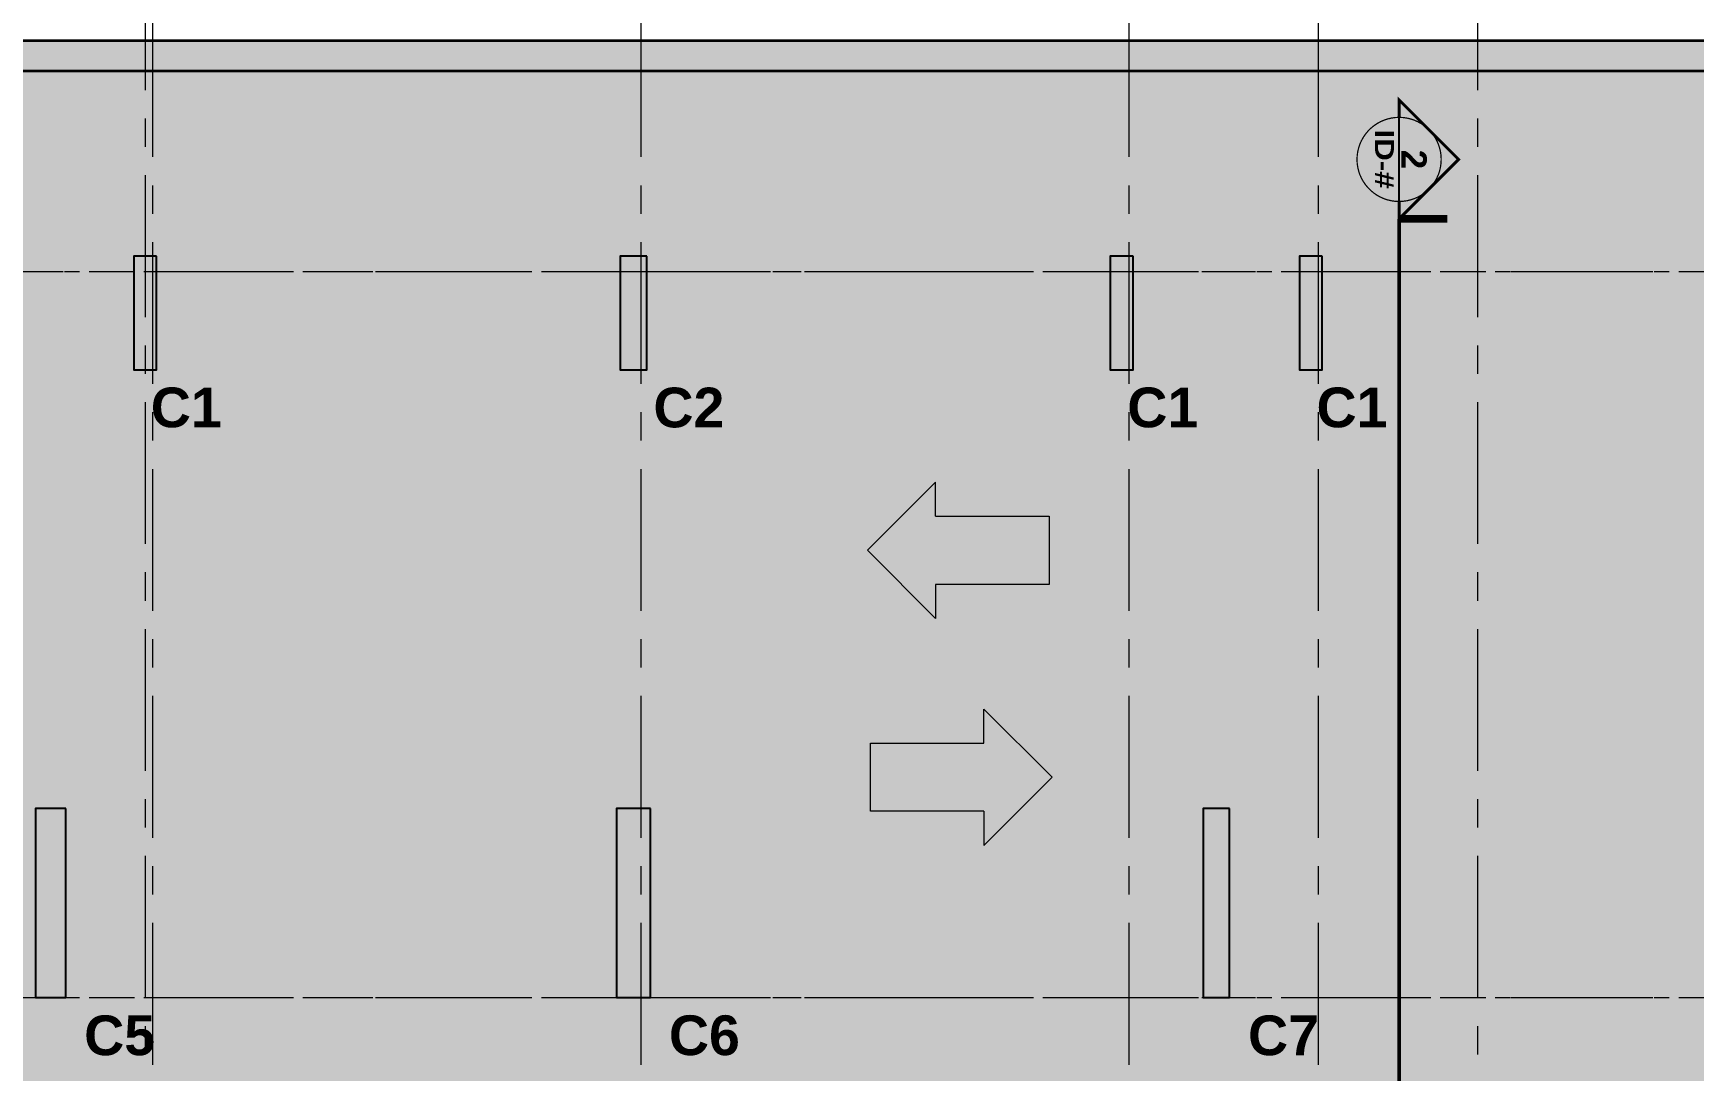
# Model space of a CAD drawing. Header units: millimetres. Extents: x -100356 to 314685, y 446 to 1273965.
# Drawn here: x 49712 to 71648, y 420892 to 434609 of the extents above; entities that cross this region are included whole.
import ezdxf
from ezdxf.enums import TextEntityAlignment as Align

# ---------------------------------------------------------------- set-up
doc = ezdxf.new("R2010")
doc.units = ezdxf.units.MM
for name, pattern in [('20180221 BF$0$Core - tb$0$HIDDEN', [0.375, 0.25, -0.125]), ('20180221 BF$0$HIDDEN', [0.375, 0.25, -0.125]), ('CENTER', [2, 1.25, -0.25, 0.25, -0.25]), ('DASHED', [0.75, 0.5, -0.25]), ('gf$0$CENTER2', [28.575, 19.05, -3.175, 3.175, -3.175]), ('gf$0$Kume - Grid Line', [10.5, 6, -1.25, 2, -1.25])]:
    doc.linetypes.add(name, pattern=pattern)
for name, color, linetype, lineweight in [('20180221 BF$0$@ color hatch', 7, 'Continuous', 13), ('20180221 BF$0$A-_ANOT----_A', 7, 'Continuous', 5), ('20180221 BF$0$b1$0$A-_WALL----_H', 1, 'Continuous', 18), ('20180221 BF$0$b1$0$Core - tb$0$A.Concrete', 7, 'Continuous', 35), ('A.Concrete', 7, 'Continuous', 25), ('gf$0$A.Axis', 251, 'gf$0$CENTER2', 13), ('LC.HA', 250, 'Continuous', 9), ('LGI', 250, 'CENTER', 9), ('luoicot', 30, 'Continuous', 13), ('TEXT', 6, 'Continuous', 20), ('Text 35', 250, 'Continuous', 15), ('TXT', 1, 'Continuous', 25)]:
    doc.layers.add(name, color=color, linetype=linetype, lineweight=lineweight)
doc.layers.add('NAM', color=3, linetype='Continuous')
doc.layers.add('STR', color=7, linetype='Continuous')
doc.styles.add('ARIAL', font='Font - TrueType - Arial Bold.ttf')
doc.styles.add('PSDG - Title', font='seguisb_0.ttf', dxfattribs={"height": 2.5})

# ---------------------------------------------------------------- blocks, each defined once
blk = doc.blocks.new('20180221 BF$0$KUME - Arrow dicrection vehicle - In-1669013-1st Basement')
at = {"layer": '20180221 BF$0$A-_ANOT----_A'}
for p, q in [((-3, 0), (0, 3)), ((0, 3), (3, 0)), ((-1.5, 0), (-3, 0)), ((-1.5, -5), (-1.5, 0)), ((1.5, 0), (3, 0)), ((1.5, 0), (1.5, -5)), ((1.5, -5), (-1.5, -5))]:
    blk.add_line(p, q, dxfattribs=at)
blk = doc.blocks.new('*U430')
h = blk.add_hatch(color=256)
h.paths.add_polyline_path([(0, 7.86), (-3.93, 3.93, -0.198912), (0, 5.56, -0.198912), (3.93, 3.93)])
h.paths.add_polyline_path([(3.93, 3.93, -0.198912), (5.56, 0), (7.86, 0)])
h.paths.add_polyline_path([(-3.93, 3.93), (-7.86, 0), (-5.56, 0, -0.198912)])
at = {"color": 1}
blk.add_line((5.56, 0), (-5.56, 0), dxfattribs=at)
for points, const_width in [([(-5.56, 0), (-7.86, 0), (0, 7.86), (7.86, 0), (5.56, 0)], 0.397), ([(7.86, 6.35), (7.86, 0)], 1)]:
    blk.add_lwpolyline(points, dxfattribs=dict(const_width=const_width))
at = {"const_width": 0.167}
blk.add_lwpolyline([(-5.56, 0, -0.414214), (0, 5.56, -0.414214), (5.56, 0, -0.414214), (0, -5.56, -0.414214), (-5.56, 0, -1.041379)], format="xyb", dxfattribs=at)
at = {"linetype": 'DASHED', "ltscale": 2, "const_width": 0.1}
blk.add_lwpolyline([(5.56, 0), (7.86, 0)], dxfattribs=at)
at = {"color": 2, "style": 'PSDG - Title'}
blk.add_attdef('#', text='', height=2.38, dxfattribs=at).set_placement((0, 1.98), align=Align.MIDDLE_CENTER)
at = {"color": 2, "style": 'PSDG - Title', "width": 0.998746}
blk.add_attdef('A100', text='', height=2.38, dxfattribs=at).set_placement((-3.97, -3.18), (3.97, -3.18), align=Align.FIT)
blk = doc.blocks.new('SECTION SYMBOL 2')
at = {"layer": 'TXT', "linetype": '20180221 BF$0$Core - tb$0$HIDDEN', "ltscale": 300, "const_width": 50}
blk.add_lwpolyline([(-1200, -31832), (-1200, 11798)], dxfattribs=at)
at = {"layer": 'TXT'}
ref = blk.add_blockref('*U430', (-1200, 12584), dxfattribs=dict(at, xscale=100, yscale=100, zscale=100, rotation=270))
ref.add_attrib('#', '2', dxfattribs={"layer": '0', "color": 2, "height": 333, "rotation": 270, "style": 'ARIAL'}).set_placement((-1002, 12584), align=Align.MIDDLE_CENTER)
ref.add_attrib('A100', 'ID-#', dxfattribs={"layer": '0', "color": 2, "height": 250, "rotation": 270, "style": 'ARIAL', "width": 1.186702}).set_placement((-1518, 12980), (-1518, 12197), align=Align.FIT)
blk = doc.blocks.new('X-GRID')
at = {"layer": 'LGI', "ltscale": 1500}
for p, q in [((-36550, -7272.6), (-36550, 49990.7)), ((-34450, 49486.8), (-34450, -7272.6)), ((-31950, 49486.8), (-31950, -7272.6)), ((-25500, 49486.8), (-25500, -7272.6)), ((-19050, 49486.8), (-19050, -7272.6)), ((-18950, -7272.6), (-18950, 20900)), ((5008.8, 9600), (-57318.6, 9600)), ((5008.8, 0), (-57318.6, 0))]:
    blk.add_line(p, q, dxfattribs=at)
blk = doc.blocks.new('A$C60262ED2')
at = {"layer": 'LC.HA'}
h = blk.add_hatch(color=256, dxfattribs=at)
h.dxf.hatch_style = 1
h.paths.add_polyline_path([(26509, 51684), (26209, 51684), (26209, 50184), (26509, 50184)])
h = blk.add_hatch(color=256, dxfattribs=at)
h.dxf.hatch_style = 1
h.paths.add_polyline_path([(32984, 51684), (32634, 51684), (32634, 50184), (32984, 50184)])
h = blk.add_hatch(color=256, dxfattribs=at)
h.dxf.hatch_style = 1
h.paths.add_polyline_path([(39409, 51684), (39109, 51684), (39109, 50184), (39409, 50184)])
h = blk.add_hatch(color=256, dxfattribs=at)
h.dxf.hatch_style = 1
h.paths.add_polyline_path([(41909, 51684), (41609, 51684), (41609, 50184), (41909, 50184)])
h = blk.add_hatch(color=256, dxfattribs=at)
h.dxf.hatch_style = 1
h.paths.add_polyline_path([(25309, 44384), (24909, 44384), (24909, 41884), (25309, 41884)])
h = blk.add_hatch(color=256, dxfattribs=at)
h.dxf.hatch_style = 1
h.paths.add_polyline_path([(33034, 44384), (32584, 44384), (32584, 41884), (33034, 41884)])
h = blk.add_hatch(color=256, dxfattribs=at)
h.dxf.hatch_style = 1
h.paths.add_polyline_path([(40684, 44384), (40334, 44384), (40334, 41884), (40684, 41884)])
at = {"layer": 'STR', "ltscale": 1000, "elevation": 0}
for points in [[(26509, 51684), (26209, 51684), (26209, 50184), (26509, 50184)], [(32984, 51684), (32634, 51684), (32634, 50184), (32984, 50184)], [(39409, 51684), (39109, 51684), (39109, 50184), (39409, 50184)], [(41909, 51684), (41609, 51684), (41609, 50184), (41909, 50184)], [(25309, 44384), (24909, 44384), (24909, 41884), (25309, 41884)], [(33034, 44384), (32584, 44384), (32584, 41884), (33034, 41884)], [(40684, 44384), (40334, 44384), (40334, 41884), (40684, 41884)]]:
    blk.add_lwpolyline(points, close=True, dxfattribs=at)
at = {"rotation": 180}
blk.add_blockref('X-GRID', (7409, 51484, 0), dxfattribs=at)
at = {"layer": 'Text 35', "ltscale": 1000, "style": 'ARIAL'}
for s, p in [('C1', (26433, 49424, 0)), ('C2', (33073, 49423, 0)), ('C1', (39333, 49424, 0)), ('C1', (41833, 49424, 0)), ('C5', (25553, 41123, 0)), ('C6', (33278, 41124, 0)), ('C7', (40928, 41123, 0))]:
    blk.add_text(s, height=525, dxfattribs=at).set_placement(p)
blk = doc.blocks.new('column')
at = {"layer": 'luoicot', "ltscale": 0.5}
blk.add_blockref('A$C60262ED2', (-47109, -40384, 0), dxfattribs=at)

msp = doc.modelspace()

# ---------------------------------------------------------------- hatches: boundary and pattern name
at = {"layer": '20180221 BF$0$b1$0$A-_WALL----_H'}
h = msp.add_hatch(color=250, dxfattribs=at)
h.paths.add_polyline_path([(29140.7, 434512.1), (83338.5, 434512.1), (84916, 423396.9), (115531.1, 430750.7), (117417.3, 424894.4), (137970.3, 431513.9), (139564.1, 426065.1), (145578.1, 405504.6), (84657.1, 398198), (86145.9, 385941.2), (37240.4, 385941.2), (37240.4, 407541.7), (31526.6, 407541.7), (29140.7, 409140.4)])
h.paths.add_polyline_path([(29540.7, 434112.1), (82991.2, 434112.1), (84581.7, 422905.2), (115264.1, 430275.2), (117159.2, 424391), (137701.8, 431007.1), (139180.2, 425952.8), (145061.6, 405845.5), (84211.7, 398547.4), (85694.4, 386341.2), (37640.4, 386341.2), (37640.4, 407941.7), (31648.3, 407941.7), (29540.7, 409353.9)], flags=16)
at = {"layer": 'NAM', "ltscale": 0.5}
h = msp.add_hatch(color=252, dxfattribs=at)
h.dxf.hatch_style = 1
edge = h.paths.add_edge_path()
edge.add_line((36240.7, 434112.1), (36240.7, 431459.6))
edge.add_line((36240.7, 431459.6), (42390.8, 431459.6))
edge.add_line((42390.8, 431459.6), (42390.8, 405094.2))
edge.add_line((42390.8, 405094.2), (42640, 405094.2))
edge.add_line((42640, 405094.2), (42640, 401359.6))
edge.add_arc((53140, 401359.6), 10500, 180, 270)
edge.add_line((53140, 390859.6), (66839, 390859.6))
edge.add_line((66839, 390859.6), (66839, 386341.2))
edge.add_line((66839, 386341.2), (85694.4, 386341.2))
edge.add_line((85694.4, 386341.2), (84211.7, 398547.4))
edge.add_line((84211.7, 398547.4), (136577.3, 404827.9))
edge.add_line((136577.3, 404827.9), (134545.8, 421787.7))
edge.add_line((134545.8, 421787.7), (126157.9, 420786.1))
edge.add_line((126157.9, 420786.1), (125778.7, 423952.2))
edge.add_line((125778.7, 423952.2), (131668.8, 426068.3))
edge.add_line((131668.8, 426068.3), (133999.6, 426347.5))
edge.add_line((133999.6, 426347.5), (133601.9, 429667.8))
edge.add_line((133601.9, 429667.8), (133596.4, 429684.9))
edge.add_line((133596.4, 429684.9), (117159.2, 424391))
edge.add_line((117159.2, 424391), (115264.1, 430275.2))
edge.add_line((115264.1, 430275.2), (84581.7, 422905.2))
edge.add_line((84581.7, 422905.2), (82991.2, 434112.1))
edge.add_line((82991.2, 434112.1), (79040.8, 434112.1))
edge.add_line((79040.8, 434112.1), (79040.8, 429956.5))
edge.add_line((79040.8, 429956.5), (72890.9, 429956.5))
edge.add_line((72890.9, 429956.5), (72890.9, 434112.1))
edge.add_line((72890.9, 434112.1), (36240.7, 434112.1))
h.paths.add_polyline_path([(106186.2, 417046.3), (105230.3, 424991.7), (110701.8, 426421.3), (112252.9, 425473.6), (113166.9, 417887.4)], flags=16)
h.paths.add_polyline_path([(63470.8, 404138.4), (68944.4, 404138.4), (68944.4, 409176.7), (71340.8, 409176.7), (71340.8, 420359.7), (66243, 420359.6), (66243, 417959.6), (63473.1, 417959.6), (63473.1, 417759.6)], flags=16)

# ---------------------------------------------------------------- linework, layer by layer
at = {"layer": '20180221 BF$0$@ color hatch', "color": 7, "linetype": '20180221 BF$0$HIDDEN', "ltscale": 1000, "const_width": 30, "elevation": 0}
msp.add_lwpolyline([(115264.1, 430275.2), (84581.7, 422905.2), (82991.2, 434112.1), (79040.8, 434112.1), (79040.8, 429956.5), (72890.9, 429956.5), (72890.9, 434112.1), (36240.7, 434112.1), (36240.7, 431459.6), (42390.8, 431459.6), (42390.8, 405094.2), (42640, 405094.2), (42640, 401359.6, 0.4142136), (53140, 390859.6), (66839, 390859.6), (66839, 386341.2), (85694.4, 386341.2), (84211.7, 398547.4), (136577.3, 404827.9)], format="xyb", dxfattribs=at)
at = {"layer": '20180221 BF$0$b1$0$Core - tb$0$A.Concrete', "elevation": 0}
for points in [[(29140.7, 434512.1), (83338.5, 434512.1), (84916, 423396.9), (115531.1, 430750.7), (117417.3, 424894.4), (137970.3, 431513.9), (139564.1, 426065.1), (145578.1, 405504.6), (84657.1, 398198), (86145.9, 385941.2), (37240.4, 385941.2), (37240.4, 407541.7), (31526.6, 407541.7), (29140.7, 409140.4)], [(29540.7, 434112.1), (82991.2, 434112.1), (84581.7, 422905.2), (115264.1, 430275.2), (117159.2, 424391), (137701.8, 431007.1), (139180.2, 425952.8), (145061.6, 405845.5), (84211.7, 398547.4), (85694.4, 386341.2), (37640.4, 386341.2), (37640.4, 407941.7), (31648.3, 407941.7), (29540.7, 409353.9)]]:
    msp.add_lwpolyline(points, close=True, dxfattribs=at)
at = {"layer": 'gf$0$A.Axis', "linetype": 'gf$0$Kume - Grid Line', "lineweight": 9, "ltscale": 100}
for p, q in [((26299.5, 431459.6, 0), (89559.5, 431459.6, 0)), ((26299.5, 421859.6, 0), (89559.5, 421859.6, 0))]:
    msp.add_line(p, q, dxfattribs=at)

# ---------------------------------------------------------------- block references
at = {"layer": '20180221 BF$0$A-_ANOT----_A', "xscale": 300, "yscale": 300, "zscale": 300}
for p, rotation in [((61631.3, 427772.8, 0), 90), ((62271.2, 424772.8, 0), 270)]:
    msp.add_blockref('20180221 BF$0$KUME - Arrow dicrection vehicle - In-1669013-1st Basement', p, dxfattribs=dict(at, rotation=rotation))
at = {"layer": 'A.Concrete'}
msp.add_blockref('column', (71940.6, 420359.6, 0), dxfattribs=at)
at = {"layer": 'TEXT'}
msp.add_blockref('SECTION SYMBOL 2', (68955.4, 420356.6, 0), dxfattribs=at)

doc.saveas('drawing.dxf')
